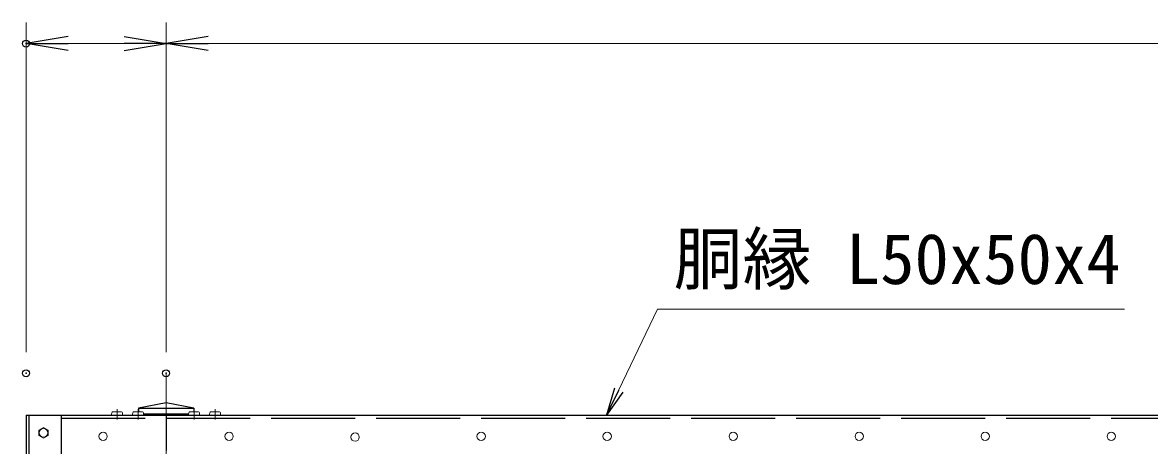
# Model space of a CAD drawing. Units: millimetres, scale not verified. Extents: x -6300 to 6300, y -4455 to 4455.
# Drawn here: x -4082 to -2473, y 2083 to 2687 of the extents above; entities that cross this region are included whole.
import ezdxf
from ezdxf.enums import TextEntityAlignment as Align

# ---------------------------------------------------------------- set-up
doc = ezdxf.new("R2010")
doc.units = ezdxf.units.MM
doc.header["$LTSCALE"] = 20
doc.header["$PDMODE"] = 32
doc.header["$PDSIZE"] = 10
doc.linetypes.add('DASHED', pattern=[7.5, 6, -1.5])
doc.linetypes.add('USER1', pattern=[50.8, 31.75, -6.35, 6.35, -6.35])
for name, color, linetype, lineweight in [('0-0_D-BMK', 2, 'USER1', 13), ('0-2_D-STR1', 1, 'Continuous', 25), ('0-3_D-STR3', 3, 'Continuous', 13), ('0-5_0', 7, 'Continuous', 25), ('0-6_D-STR-DIM', 7, 'Continuous', 13), ('0-8_D-STR-TXT', 7, 'Continuous', 13)]:
    doc.layers.add(name, color=color, linetype=linetype, lineweight=lineweight)
doc.layers.add('0-7_Defpoints', color=8, linetype='Continuous')
doc.styles.add('ＭＳ ゴシック', font='')
doc.styles.get('ＭＳ ゴシック').set_extended_font_data('MS Gothic')

# ---------------------------------------------------------------- blocks, each defined once
blk = doc.blocks.new('_Open')
at = {"layer": '0-5_0'}
blk.add_line((-20, 3.333), (0, 0), dxfattribs=at)
blk.add_lwpolyline([(-20, -3.333), (0, 0), (-20, 0)], dxfattribs=at)

msp = doc.modelspace()

# ---------------------------------------------------------------- linework, layer by layer
at = {"layer": '0-0_D-BMK'}
for p, q in [((-3877.46, 2186.36), (-3877.46, -383.64)), ((-3947.46, 2120.49), (-3947.46, 2134.91)), ((-3917.46, 2120.49), (-3917.46, 2134.91)), ((-3837.46, 2120.49), (-3837.46, 2134.91)), ((-3807.46, 2120.49), (-3807.46, 2134.91))]:
    msp.add_line(p, q, dxfattribs=at)
at = {"layer": '0-2_D-STR1'}
for p, q in [((-4077.46, 2126.36), (-1626.46, 2126.36)), ((-4077.46, 2126.36), (-4077.46, 966.36)), ((-4027.46, 2126.36), (-4027.46, 966.36)), ((-3916.96, 2136.36), (-3837.96, 2136.36)), ((-3909.6, 2128.36), (-3845.33, 2128.36)), ((-3877.46, 2126.36), (-3877.46, 2076.36)), ((-3837.96, 2136.36), (-3837.96, 2131.16))]:
    msp.add_line(p, q, dxfattribs=at)
at = {"layer": '0-2_D-STR1', "linetype": 'DASHED'}
for p, q in [((-4073.46, 2126.36), (-4073.46, 966.36)), ((-4027.46, 2122.36), (-1626.46, 2122.36))]:
    msp.add_line(p, q, dxfattribs=at)
at = {"layer": '0-2_D-STR1'}
msp.add_lwpolyline([(-3837.96, 2136.36), (-3877.46, 2144.36), (-3916.96, 2136.36), (-3916.96, 2131.16)], dxfattribs=at)
at = {"layer": '0-3_D-STR3'}
for p, q in [((-3939.46, 2126.36), (-3955.46, 2126.36)), ((-3940.96, 2131.16), (-3953.96, 2131.16)), ((-3909.46, 2126.36), (-3925.46, 2126.36)), ((-3910.96, 2131.16), (-3923.96, 2131.16)), ((-3829.46, 2126.36), (-3845.46, 2126.36)), ((-3830.96, 2131.16), (-3843.96, 2131.16)), ((-3799.46, 2126.36), (-3815.46, 2126.36)), ((-3800.96, 2131.16), (-3813.96, 2131.16))]:
    msp.add_line(p, q, dxfattribs=at)
msp.add_lwpolyline([(-4058.96, 2097.61), (-4052.46, 2093.86), (-4045.96, 2097.61), (-4045.96, 2105.12), (-4052.46, 2108.87), (-4058.96, 2105.12)], close=True, dxfattribs=at)
for centre, radius in [((-4052.46, 2101.36), 6.3), ((-3967.46, 2096.36), 6), ((-3787.46, 2096.36), 6), ((-3607.46, 2095.36), 6), ((-3427.46, 2096.36), 6), ((-3247.46, 2096.36), 6), ((-3067.46, 2096.36), 6), ((-2887.46, 2096.36), 6), ((-2707.46, 2096.36), 6), ((-2527.46, 2096.36), 6)]:
    msp.add_circle(centre, radius, dxfattribs=at)
for centre, start_param, end_param in [((-3953.96, 2126.36), 3.1415927, 4.712389), ((-3940.96, 2126.36), 1.5707963, 3.1415927), ((-3923.96, 2126.36), 3.1415927, 4.712389), ((-3910.96, 2126.36), 1.5707963, 3.1415927), ((-3843.96, 2126.36), 3.1415927, 4.712389), ((-3830.96, 2126.36), 1.5707963, 3.1415927), ((-3813.96, 2126.36), 3.1415927, 4.712389), ((-3800.96, 2126.36), 1.5707963, 3.1415927)]:
    msp.add_ellipse(centre, major_axis=(0, -4.8), ratio=0.3125, start_param=start_param, end_param=end_param, dxfattribs=at)
at = {"layer": '0-6_D-STR-DIM'}
for p, q in [((-4077.46, 2216.36), (-4077.46, 2686.86)), ((-3877.46, 2216.36), (-3877.46, 2686.86)), ((-3877.46, 2216.36), (-3877.46, 2686.86)), ((-3937.46, 2656.86), (-4017.46, 2656.86)), ((-3817.46, 2656.86), (-2137.46, 2656.86))]:
    msp.add_line(p, q, dxfattribs=at)
at = {"layer": '0-7_Defpoints'}
for p in [(-4077.46, 2656.86), (-4077.46, 2186.36), (-3877.46, 2186.36)]:
    msp.add_point(p, dxfattribs=at)
at = {"layer": '0-8_D-STR-TXT'}
msp.add_lwpolyline([(-2508.79, 2277.92), (-3175.36, 2277.92), (-3247.37, 2128.17)], dxfattribs=at)

# ---------------------------------------------------------------- block references
at = {"layer": '0-6_D-STR-DIM', "xscale": 3, "yscale": 3, "rotation": 180}
for p in [(-4077.46, 2656.86), (-3877.46, 2656.86)]:
    msp.add_blockref('_Open', p, dxfattribs=at)
at = {"layer": '0-6_D-STR-DIM', "xscale": 3, "yscale": 3}
msp.add_blockref('_Open', (-3877.46, 2656.86), dxfattribs=at)
at = {"layer": '0-8_D-STR-TXT', "xscale": 2, "yscale": 2, "rotation": 244.3207}
msp.add_blockref('_Open', (-3248.23, 2126.36), dxfattribs=at)

# ---------------------------------------------------------------- texts
at = {"layer": '0-8_D-STR-TXT', "style": 'ＭＳ ゴシック'}
msp.add_text('胴縁 L50x50x4', height=72.14, dxfattribs=at).set_placement((-3152.57, 2292.04), align=Align.BOTTOM_LEFT)

doc.saveas('drawing.dxf')
